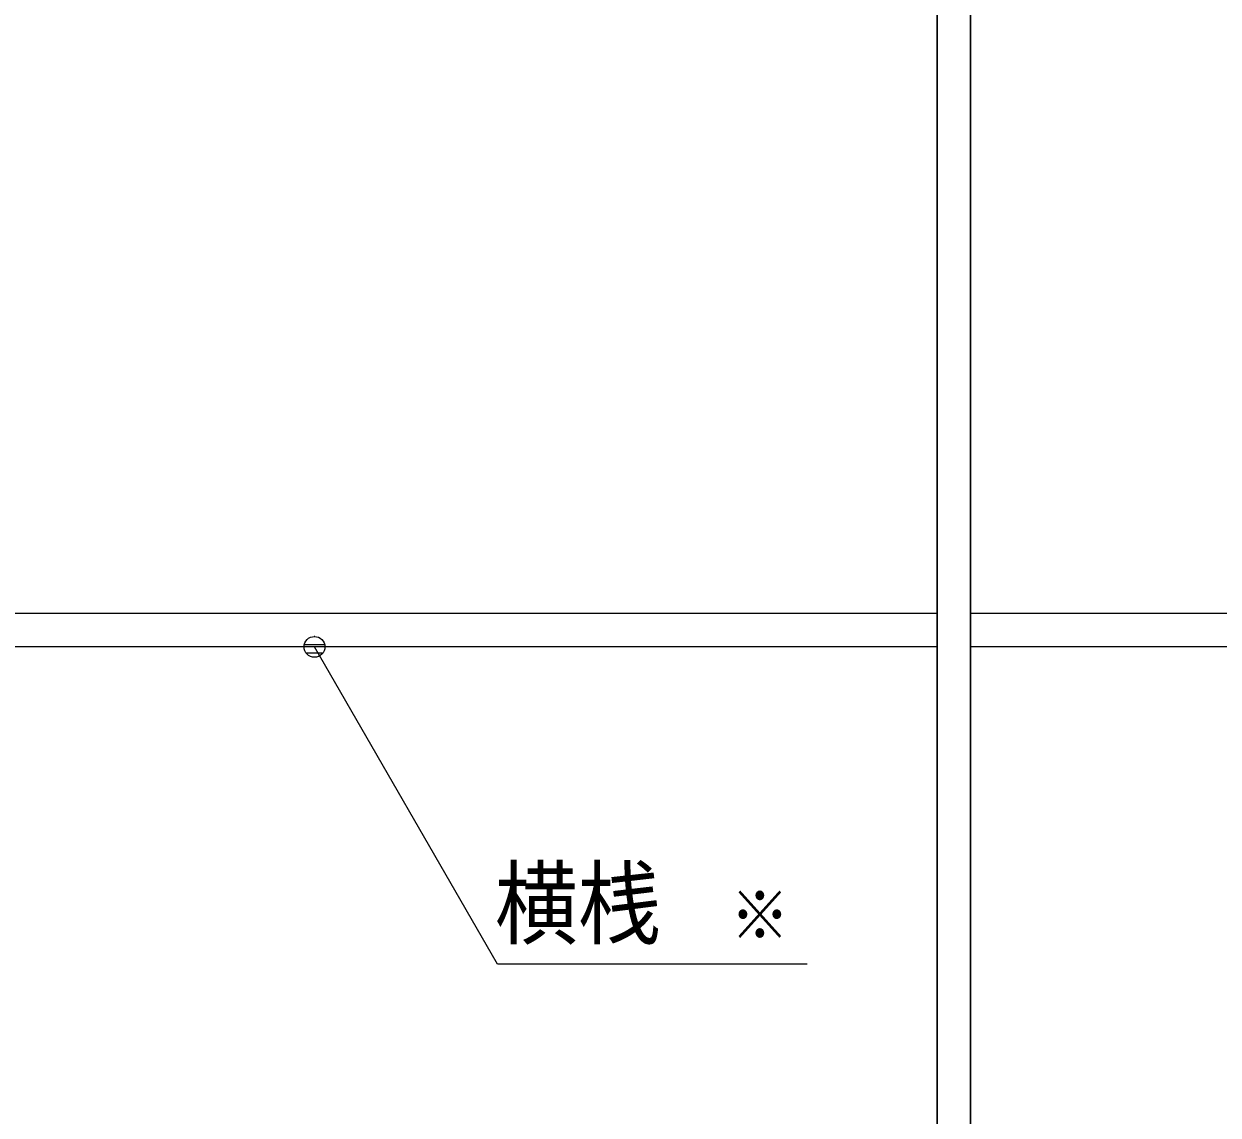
# Model space of a CAD drawing. Units: millimetres, scale not verified. Extents: x -6062 to 6062, y -3045 to 3045.
# Drawn here: x -4943 to -4368, y -702 to -176 of the extents above; entities that cross this region are included whole.
import ezdxf
from ezdxf.enums import TextEntityAlignment as Align

# ---------------------------------------------------------------- set-up
doc = ezdxf.new("R2010")
doc.units = ezdxf.units.MM
doc.header["$LTSCALE"] = 20
doc.layers.add('0-3_2寸法-3', color=7, linetype='Continuous', lineweight=9)
doc.layers.add('0-4_3一般', color=7, linetype='Continuous', lineweight=9)
doc.styles.add('ＭＳ ゴシック', font='')
doc.styles.get('ＭＳ ゴシック').set_extended_font_data('MS Gothic')

# ---------------------------------------------------------------- blocks, each defined once
blk = doc.blocks.new('グループ-62')
at = {"layer": '0-4_3一般'}
for p, q in [((-54320, 6840), (-54320, -40000)), ((-54000, 6840), (-54000, -40000)), ((-54320, -39740), (-54320, 6100)), ((-54000, -39740), (-54000, 6100)), ((-54320, -9200), (-77680, -9200)), ((-30640, -9200), (-54000, -9200)), ((-54320, -9520), (-77680, -9520)), ((-30640, -9520), (-54000, -9520))]:
    blk.add_line(p, q, dxfattribs=at)
blk = doc.blocks.new('グループ-63')
at = {"layer": '0-4_3一般'}
blk.add_blockref('グループ-62', (0, 0), dxfattribs=at)

msp = doc.modelspace()

# ---------------------------------------------------------------- linework, layer by layer
at = {"layer": '0-3_2寸法-3'}
for p, q in [((-4803.33, -471.01), (-4803.67, -471.01)), ((-4803.33, -471.01), (-4803.67, -471.01)), ((-4798.61, -475.01), (-4808.39, -475.01)), ((-4799.5, -479.01), (-4807.5, -479.01))]:
    msp.add_line(p, q, dxfattribs=at)
msp.add_lwpolyline([(-4566.16, -628.84), (-4715.26, -628.84), (-4803.5, -476)], dxfattribs=at)
msp.add_circle((-4803.5, -476), 5.01, dxfattribs=at)
msp.add_circle((-4803.5, -476), 5.01, dxfattribs=at)

# ---------------------------------------------------------------- block references
at = {"layer": '0-4_3一般', "xscale": 0.05, "yscale": 0.05}
msp.add_blockref('グループ-63', (-1787.5, 0), dxfattribs=at)

# ---------------------------------------------------------------- texts
at = {"layer": '0-3_2寸法-3', "style": 'ＭＳ ゴシック', "width": 0.9}
for s, height, p in [('横桟', 32.55, (-4716.61, -625.66)), ('※', 23.31, (-4603.26, -623.88))]:
    msp.add_text(s, height=height, dxfattribs=at).set_placement(p, align=Align.BOTTOM_LEFT)

doc.saveas('drawing.dxf')
